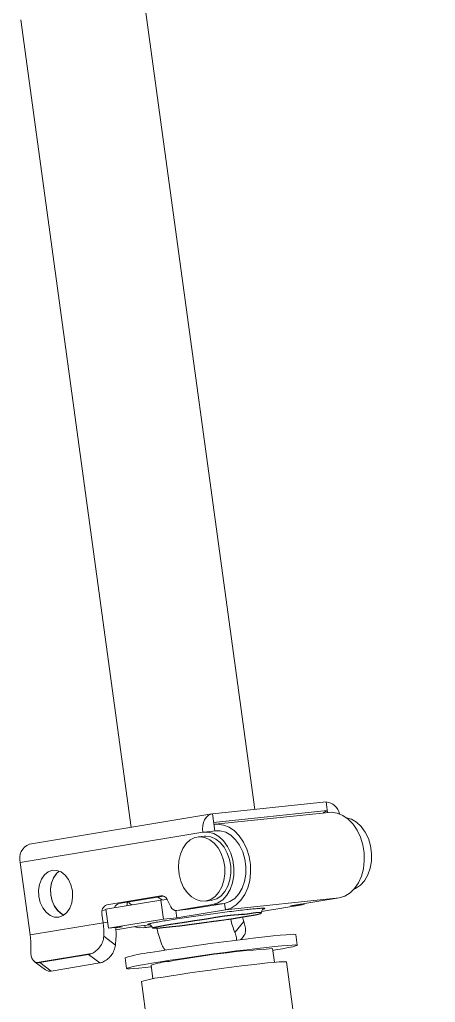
# Model space of a CAD drawing. Header units: millimetres. Extents: x -696 to 165, y -344 to 645.
# Drawn here: x -79.7 to 16.8, y 246.4 to 474.9 of the extents above; entities that cross this region are included whole.
import ezdxf

# ---------------------------------------------------------------- set-up
doc = ezdxf.new("R2010")
doc.units = ezdxf.units.MM

msp = doc.modelspace()

# ---------------------------------------------------------------- linework, layer by layer
at = {"color": 7, "linetype": 'Continuous', "lineweight": 15}
for p, q in [((-25.09, 291.28), (-50.67, 478.82)), ((-79.4, 474.9), (-53.79, 287.11)), ((-8.51, 293.02), (-34.92, 290.25)), ((-8.51, 293.02), (-8.18, 290.55)), ((-35.04, 290.24), (-77.41, 283.17)), ((-34.92, 290.25), (-34.38, 286.3)), ((-7.87, 290.59), (-34.27, 287.82)), ((-37.16, 286), (-79.54, 278.94)), ((-34.12, 286.32), (-36.9, 286.03)), ((-79.54, 278.94), (-77.24, 262.1)), ((-59.63, 268.09), (-46.92, 270.21)), ((-54.6, 269.75), (-54.77, 268.9)), ((-46.92, 270.21), (-45.48, 270.36)), ((-46.92, 270.21), (-46.31, 265.76)), ((-31.88, 267.97), (-5.47, 270.74)), ((-5.47, 270.74), (-16.77, 268.85)), ((-59.63, 268.09), (-59.02, 263.64)), ((-43.41, 267.77), (-43.18, 266.08)), ((-43.18, 266.08), (-31.88, 267.97)), ((-43.17, 267.78), (-34.86, 269.16)), ((-40.39, 268.07), (-32.08, 269.45)), ((-34.86, 269.16), (-32.08, 269.45)), ((-13.65, 269.18), (-23.51, 267.54)), ((-16.77, 268.85), (-13.65, 269.18)), ((-13.67, 269.37), (-13.65, 269.18)), ((-59.02, 263.64), (-46.31, 265.76)), ((-46.31, 265.76), (-43.18, 266.08)), ((-29.7, 262.66), (-27.61, 265.22)), ((-77.24, 262.1), (-60.29, 264.92)), ((-55.89, 263.97), (-59.02, 263.64)), ((-52.3, 264.14), (-57.33, 263.3)), ((-49.41, 264.44), (-52.3, 264.14)), ((-50.83, 263.79), (-48.97, 263.98)), ((-50.52, 263.83), (-49.02, 264.08)), ((-60.15, 261.8), (-57.44, 259.75)), ((-28.32, 261.01), (-27.66, 261.83)), ((-15.23, 259.7), (-15.57, 262.18)), ((-20.5, 255.74), (-20.93, 258.93)), ((-76.28, 255.95), (-73.67, 253.97)), ((-61.06, 255.59), (-63.66, 257.57)), ((-55.21, 256.77), (-54.87, 254.3)), ((-74.96, 255.68), (-72.36, 253.71)), ((-72.98, 253.69), (-73.66, 253.98)), ((-49.17, 255.08), (-48.74, 251.89)), ((16.84, 2.3), (-17.73, 255.83)), ((-51.42, 251.24), (-50.05, 241.15))]:
    msp.add_line(p, q, dxfattribs=at)
at = {"color": 144, "linetype": 'Continuous', "lineweight": 0}
for p, q in [((-34.65, 288.27), (-8.24, 291.04)), ((-8.24, 291.04), (-9.3, 290.44)), ((-36.79, 285.04), (-38.18, 284.89)), ((-59.42, 269.12), (-46.87, 271.21)), ((-56.64, 269.41), (-46.28, 271.14)), ((-47.61, 270.92), (-46.6, 270.25)), ((-45.46, 270.33), (-44.58, 268.66)), ((-36.62, 269.97), (-35.23, 270.12)), ((-60.54, 267.75), (-59.6, 267.91)), ((-43.17, 267.78), (-40.39, 268.07)), ((-60.29, 264.92), (-60.56, 266.91)), ((-59.21, 265.04), (-60.29, 264.92)), ((-57.36, 263.72), (-55.89, 263.97)), ((-75.59, 255.67), (-62.98, 257.77)), ((-63.66, 257.57), (-74.96, 255.68)), ((-61.06, 255.59), (-72.36, 253.71))]:
    msp.add_line(p, q, dxfattribs=at)
at = {"color": 8, "linetype": 'Continuous', "lineweight": 15}
for p, q in [((-32.08, 269.45), (-31.88, 267.97)), ((-50.58, 264.32), (-50.52, 263.83)), ((-48.98, 263.99), (-50.52, 263.83))]:
    msp.add_line(p, q, dxfattribs=at)
at = {"color": 7, "linetype": 'Continuous', "lineweight": 15, "flags": 128}
for points in [[(-34.92, 290.25), (-35.45, 290.12), (-35.94, 289.84), (-36.37, 289.42), (-36.73, 288.88), (-36.99, 288.25), (-37.15, 287.54), (-37.21, 286.78), (-37.16, 286)], [(-7.87, 290.59), (-7.32, 290.61), (-5.97, 290.43), (-4.64, 289.91), (-3.39, 289.05), (-2.27, 287.89), (-1.3, 286.48), (-0.54, 284.85), (0.01, 283.08), (0.31, 281.22), (0.35, 279.34), (0.15, 277.51), (-0.31, 275.79), (-1, 274.24), (-1.89, 272.92), (-2.96, 271.87), (-4.17, 271.13), (-5.47, 270.74)], [(-3.78, 289.35), (-2.65, 289.03), (-1.44, 288.33), (-0.35, 287.31), (0.58, 286.01), (1.31, 284.49), (1.81, 282.81), (2.05, 281.05), (2.02, 279.28), (1.73, 277.59), (1.18, 276.04), (0.41, 274.71), (-0.55, 273.65), (-1.67, 272.91), (-2.04, 272.75)], [(-34.86, 269.16), (-33.64, 269.55), (-32.52, 270.3), (-31.55, 271.36), (-30.78, 272.69), (-30.24, 274.24), (-29.95, 275.93), (-29.92, 277.69), (-30.16, 279.45), (-30.66, 281.13), (-31.39, 282.66), (-32.32, 283.96), (-33.41, 284.98), (-34.62, 285.68), (-35.89, 286.02), (-37.16, 286)], [(-32.08, 269.45), (-30.86, 269.85), (-29.74, 270.59), (-28.77, 271.65), (-28, 272.98), (-27.46, 274.53), (-27.17, 276.22), (-27.14, 277.99), (-27.38, 279.75), (-27.88, 281.42), (-28.61, 282.95), (-29.54, 284.25), (-30.63, 285.27), (-31.84, 285.97), (-33.11, 286.31), (-34.12, 286.32)], [(-36.39, 270.01), (-35.27, 270.37), (-34.26, 271.06), (-33.39, 272.05), (-32.71, 273.3), (-32.25, 274.73), (-32.03, 276.3), (-32.06, 277.91), (-32.34, 279.51), (-32.85, 281), (-33.58, 282.33), (-34.49, 283.43), (-35.54, 284.25), (-36.67, 284.75), (-37.83, 284.91), (-38.98, 284.72), (-40.05, 284.19), (-41, 283.34), (-41.78, 282.22), (-42.35, 280.87), (-42.7, 279.36), (-42.79, 277.76), (-42.64, 276.15), (-42.23, 274.6), (-41.61, 273.17), (-40.78, 271.95), (-39.8, 270.99), (-38.71, 270.32), (-37.55, 269.99), (-36.39, 270.01)], [(-70.58, 266.25), (-69.6, 266.6), (-68.74, 267.3), (-68.05, 268.3), (-67.59, 269.53), (-67.38, 270.91), (-67.44, 272.34), (-67.77, 273.73), (-68.33, 274.98), (-69.1, 276), (-70.03, 276.74), (-71.04, 277.12), (-72.07, 277.14), (-73.05, 276.79), (-73.91, 276.09), (-74.6, 275.09), (-75.06, 273.86), (-75.27, 272.48), (-75.21, 271.05), (-74.89, 269.66), (-74.32, 268.41), (-73.55, 267.39), (-72.62, 266.65), (-71.61, 266.27), (-70.58, 266.25)], [(-70.47, 276.95), (-71.13, 276.38), (-71.82, 275.38), (-72.28, 274.15), (-72.49, 272.77), (-72.43, 271.34), (-72.11, 269.95), (-71.54, 268.7), (-70.77, 267.68), (-69.84, 266.95), (-69.4, 266.73)], [(-54.4, 269.79), (-54.12, 269.45), (-53.72, 269.08)], [(-52.99, 264.02), (-51.87, 263.79), (-50.52, 263.83)], [(-49.29, 258.02), (-47.28, 258.35), (-45.06, 258.69), (-42.67, 259.05), (-40.15, 259.42), (-37.54, 259.79), (-34.9, 260.16), (-32.26, 260.51), (-29.68, 260.84), (-27.2, 261.15), (-24.87, 261.43), (-22.73, 261.67), (-20.81, 261.88), (-19.15, 262.04), (-17.78, 262.16), (-16.73, 262.23), (-16, 262.25), (-15.63, 262.22), (-15.57, 262.18)], [(-48.95, 255.54), (-46.94, 255.87), (-44.72, 256.22), (-42.33, 256.58), (-39.81, 256.95), (-37.2, 257.32), (-34.56, 257.68), (-31.92, 258.03), (-29.34, 258.37), (-26.86, 258.67), (-24.53, 258.95), (-22.39, 259.2), (-20.47, 259.4), (-18.81, 259.57), (-17.44, 259.68), (-16.39, 259.75), (-15.67, 259.77), (-15.29, 259.74), (-15.27, 259.66), (-15.6, 259.54), (-16.28, 259.36), (-17.29, 259.15), (-18.62, 258.9), (-20.24, 258.61), (-20.87, 258.51)], [(-49.11, 254.65), (-50.5, 254.51), (-52.01, 254.37), (-53.23, 254.28), (-54.12, 254.24), (-54.67, 254.24), (-54.87, 254.3), (-54.71, 254.4), (-54.21, 254.55), (-53.36, 254.74), (-52.19, 254.97), (-50.71, 255.24), (-48.95, 255.54)], [(-46.39, 252.3), (-44.52, 252.6), (-42.43, 252.93), (-40.18, 253.26), (-37.81, 253.61), (-35.36, 253.95), (-32.91, 254.28), (-30.48, 254.6), (-28.15, 254.89), (-25.95, 255.16), (-23.94, 255.39), (-22.15, 255.58), (-20.63, 255.73), (-19.4, 255.83), (-18.5, 255.88), (-17.94, 255.88), (-17.74, 255.84), (-17.73, 255.83)]]:
    msp.add_lwpolyline(points, dxfattribs=at)
at = {"color": 144, "linetype": 'Continuous', "lineweight": 0, "flags": 128}
for points in [[(-31.88, 267.97), (-30.58, 268.36), (-29.37, 269.1), (-28.3, 270.15), (-27.41, 271.47), (-26.72, 273.02), (-26.26, 274.74), (-26.05, 276.57), (-26.1, 278.45), (-26.4, 280.31), (-26.94, 282.08), (-27.71, 283.71), (-28.67, 285.12), (-29.8, 286.28), (-31.05, 287.14), (-32.37, 287.66), (-33.73, 287.84), (-34.58, 287.78)], [(-35.23, 270.12), (-35, 270.15), (-33.88, 270.52), (-32.87, 271.21), (-32, 272.2), (-31.32, 273.44), (-30.86, 274.88), (-30.64, 276.44), (-30.67, 278.06), (-30.95, 279.65), (-31.46, 281.15), (-32.19, 282.48), (-33.1, 283.58), (-34.15, 284.4), (-35.28, 284.9), (-36.45, 285.06), (-36.79, 285.04)], [(-70.47, 276.95), (-71.05, 276.46), (-71.76, 275.48), (-72.25, 274.25), (-72.48, 272.87), (-72.44, 271.43), (-72.13, 270.02), (-71.57, 268.75), (-70.79, 267.7), (-69.86, 266.96), (-69.4, 266.73)]]:
    msp.add_lwpolyline(points, dxfattribs=at)
at = {"color": 7, "linetype": 'Continuous', "lineweight": 15}
for centre, radius, start, end in [((-8.79, 289.56), 3.47, 11.4166, 85.402), ((-76.19, 279.91), 3.49, 110.5829, 196.2088), ((-9.12, 270.9), 22.17, 193.3513, 201.8222), ((-11.68, 270.5), 16.79, 194.7071, 198.3567), ((-76.89, 262.65), 16.75, 357.1187, 7.8188), ((-78.99, 262.18), 21.69, 353.5473, 4.0653), ((-25.94, 268.12), 22.31, 191.5498, 201.8021), ((-93.84, 259.82), 16.75, 357.1187, 7.8188), ((-7.93, 54.75), 204.59, 93.6435, 100.4258), ((-45.91, 227.28), 30.93, 96.2689, 107.4911), ((-43.31, 237.69), 18.35, 95.1376, 108.6223), ((-44.02, 228.54), 23.88, 95.7005, 108.0594)]:
    msp.add_arc(centre, radius, start, end, dxfattribs=at)
at = {"color": 144, "linetype": 'Continuous', "lineweight": 0}
for centre, radius, start, end in [((-46.77, 269.8), 1.42, 22.0011, 93.9066), ((-58.77, 267.39), 1.85, 110.3587, 195.0976), ((-56.28, 268.02), 1.44, 104.2727, 163.9472), ((-43.27, 269.19), 1.42, 202.0011, 273.9066), ((-64.2, 260.63), 3.11, 279.907, 293.0702), ((-75.33, 257.74), 2.09, 262.8357, 280.0083), ((-72.72, 255.76), 2.09, 262.8357, 280.0083), ((-61.59, 258.65), 3.11, 279.907, 293.0702)]:
    msp.add_arc(centre, radius, start, end, dxfattribs=at)
for points, knots in [([(-49.39, 264.52), (-49.48, 264.51), (-49.82, 264.5), (-49.99, 264.53), (-49.92, 264.61), (-49.43, 264.75), (-48.58, 264.93), (-47.37, 265.16), (-45.85, 265.42), (-44.08, 265.7), (-42.06, 266.01), (-39.89, 266.33), (-37.62, 266.66), (-35.35, 266.97), (-33.09, 267.26), (-30.93, 267.53), (-28.86, 267.78), (-27.45, 267.94), (-26.75, 268.01), (-26.62, 268.03)], [0, 0, 0, 0, 0.025397, 0.089849, 0.152902, 0.217773, 0.280976, 0.346061, 0.40848, 0.472648, 0.536183, 0.601648, 0.664034, 0.728242, 0.790072, 0.853554, 0.918084, 0.984533, 1, 1, 1, 1]), ([(-26.9, 266.95), (-27.49, 266.89), (-27.79, 266.87), (-28.44, 266.84), (-28.77, 266.82), (-29.81, 266.75), (-30.54, 266.69), (-31.67, 266.56), (-32.06, 266.51), (-32.85, 266.4), (-33.26, 266.33), (-34.06, 266.21), (-34.47, 266.14), (-35.28, 265.99), (-35.69, 265.92), (-36.51, 265.78), (-36.93, 265.71), (-37.76, 265.6), (-38.17, 265.54), (-38.99, 265.43), (-39.39, 265.37), (-40.18, 265.24), (-40.57, 265.18), (-41.33, 265.05), (-41.71, 264.99), (-42.44, 264.88), (-42.8, 264.83), (-43.5, 264.73), (-43.83, 264.69), (-44.47, 264.59), (-44.78, 264.54), (-45.36, 264.44), (-45.65, 264.39), (-46.18, 264.29), (-46.42, 264.24), (-46.89, 264.15), (-47.1, 264.1), (-47.49, 264.03), (-47.67, 264), (-48, 263.94), (-48.14, 263.91), (-48.39, 263.86), (-48.49, 263.84), (-48.66, 263.8), (-48.72, 263.78), (-48.81, 263.75), (-48.83, 263.74), (-48.84, 263.7), (-48.76, 263.67), (-48.53, 263.66), (-48.43, 263.65), (-48.2, 263.65), (-48.06, 263.65), (-47.75, 263.66), (-47.57, 263.67), (-47.19, 263.7), (-46.98, 263.72), (-46.53, 263.78), (-46.28, 263.81), (-45.76, 263.86), (-45.49, 263.89), (-44.91, 263.95), (-44.61, 263.98), (-43.97, 264.05), (-43.64, 264.08), (-42.95, 264.15), (-42.6, 264.18), (-41.87, 264.27), (-41.5, 264.32), (-40.75, 264.42), (-40.36, 264.48), (-39.57, 264.58), (-39.17, 264.64), (-37.95, 264.81), (-37.13, 264.92), (-35.9, 265.09), (-35.48, 265.15), (-34.65, 265.26), (-34.24, 265.31), (-33.02, 265.47), (-32.23, 265.58), (-31.08, 265.74), (-30.7, 265.79), (-29.97, 265.9), (-29.61, 265.96), (-28.93, 266.08), (-28.59, 266.14), (-27.95, 266.25), (-27.64, 266.3), (-27.05, 266.4), (-26.77, 266.45), (-26.24, 266.53), (-25.99, 266.57), (-25.52, 266.64), (-25.31, 266.68), (-24.91, 266.75), (-24.73, 266.79), (-24.25, 266.91), (-24, 266.99), (-23.75, 267.06), (-23.68, 267.07), (-23.59, 267.11), (-23.57, 267.13), (-23.57, 267.19), (-23.59, 267.22), (-23.67, 267.27), (-23.73, 267.29), (-23.88, 267.32), (-23.98, 267.33), (-24.22, 267.33), (-24.35, 267.32), (-24.82, 267.29), (-25.2, 267.24), (-25.87, 267.13), (-26.11, 267.08), (-26.63, 267), (-26.9, 266.95), (-27.49, 266.89)], [-0.015625, -0.015625, 0, 0, 0.015625, 0.015625, 0.03125, 0.03125, 0.0625, 0.0625, 0.078125, 0.078125, 0.09375, 0.09375, 0.109375, 0.109375, 0.125, 0.125, 0.140625, 0.140625, 0.15625, 0.15625, 0.171875, 0.171875, 0.1875, 0.1875, 0.203125, 0.203125, 0.21875, 0.21875, 0.234375, 0.234375, 0.25, 0.25, 0.265625, 0.265625, 0.28125, 0.28125, 0.296875, 0.296875, 0.3125, 0.3125, 0.328125, 0.328125, 0.34375, 0.34375, 0.359375, 0.359375, 0.375, 0.375, 0.40625, 0.40625, 0.421875, 0.421875, 0.4375, 0.4375, 0.453125, 0.453125, 0.46875, 0.46875, 0.484375, 0.484375, 0.5, 0.5, 0.515625, 0.515625, 0.53125, 0.53125, 0.546875, 0.546875, 0.5625, 0.5625, 0.578125, 0.578125, 0.59375, 0.59375, 0.625, 0.625, 0.640625, 0.640625, 0.65625, 0.65625, 0.6875, 0.6875, 0.703125, 0.703125, 0.71875, 0.71875, 0.734375, 0.734375, 0.75, 0.75, 0.765625, 0.765625, 0.78125, 0.78125, 0.796875, 0.796875, 0.8125, 0.8125, 0.84375, 0.84375, 0.859375, 0.859375, 0.875, 0.875, 0.890625, 0.890625, 0.90625, 0.90625, 0.921875, 0.921875, 0.9375, 0.9375, 0.96875, 0.96875, 0.984375, 0.984375, 1, 1, 1.015625, 1.015625]), ([(-26.62, 268.03), (-26.13, 268.08), (-25.14, 268.18), (-24.03, 268.27), (-23.21, 268.32), (-22.73, 268.31), (-22.69, 268.24), (-22.89, 268.16), (-23.2, 268.09), (-23.26, 268.08)], [0, 0, 0, 0, 0.155671, 0.311268, 0.470989, 0.633827, 0.80166, 0.958695, 1, 1, 1, 1])]:
    msp.add_open_spline(points, degree=3, knots=knots, dxfattribs=at)
at = {"color": 7, "linetype": 'Continuous', "lineweight": 15}
for points, knots in [([(-23.57, 267.09), (-23.57, 267.17), (-23.57, 267.34), (-23.49, 267.64), (-23.32, 267.93), (-23.18, 268.06), (-23.22, 268.06), (-23.23, 268.06)], [0, 0, 0, 0, 0.087108, 0.191602, 0.461679, 0.827608, 1, 1, 1, 1]), ([(-27.61, 265.22), (-27.49, 264.8), (-27.25, 263.96), (-27.22, 262.86), (-27.37, 262.14), (-27.63, 261.91), (-27.7, 261.86)], [0, 0, 0, 0, 0.3059092, 0.6122571, 0.9107895, 1, 1, 1, 1]), ([(-49.47, 264.5), (-49.47, 264.5), (-49.51, 264.49), (-49.37, 264.44), (-49.04, 264.21), (-48.89, 263.83), (-48.82, 263.65)], [0, 0, 0, 0, 0.0565219, 0.4209739, 0.731694, 1, 1, 1, 1]), ([(-62.98, 257.77), (-62.64, 257.91), (-62.3, 258.11), (-61.63, 258.64), (-61.33, 258.95), (-60.79, 259.67), (-60.58, 260.07), (-60.27, 260.92), (-60.18, 261.36), (-60.15, 261.8)], [0, 0, 0, 0, 0.25, 0.25, 0.5, 0.5, 0.75, 0.75, 1, 1, 1, 1]), ([(-29.31, 260.89), (-29.31, 261.07), (-29.31, 261.61), (-29.55, 262.24), (-29.7, 262.66)], [0, 0, 0, 0, 0.338304, 1, 1, 1, 1]), ([(-77.11, 258.98), (-77.13, 258.53), (-77.12, 258.11), (-77.03, 257.33), (-76.95, 256.98), (-76.76, 256.54), (-76.69, 256.4), (-76.52, 256.17), (-76.43, 256.07), (-76.12, 255.81), (-75.87, 255.71), (-75.59, 255.67)], [0, 0, 0, 0, 0.25, 0.25, 0.5, 0.5, 0.625, 0.625, 0.75, 0.75, 1, 1, 1, 1]), ([(-57.44, 259.75), (-57.49, 259.31), (-57.6, 258.89), (-57.95, 258.06), (-58.18, 257.67), (-58.72, 256.96), (-59.03, 256.65), (-59.7, 256.14), (-60.03, 255.94), (-60.37, 255.79)], [0, 0, 0, 0, 0.25, 0.25, 0.5, 0.5, 0.75, 0.75, 1, 1, 1, 1]), ([(-46.65, 259.83), (-46.47, 259.42), (-46.27, 258.95), (-45.91, 258.6), (-45.87, 258.57)], [0, 0, 0, 0, 0.8871124, 1, 1, 1, 1])]:
    msp.add_open_spline(points, degree=3, knots=knots, dxfattribs=at)

doc.saveas('drawing.dxf')
